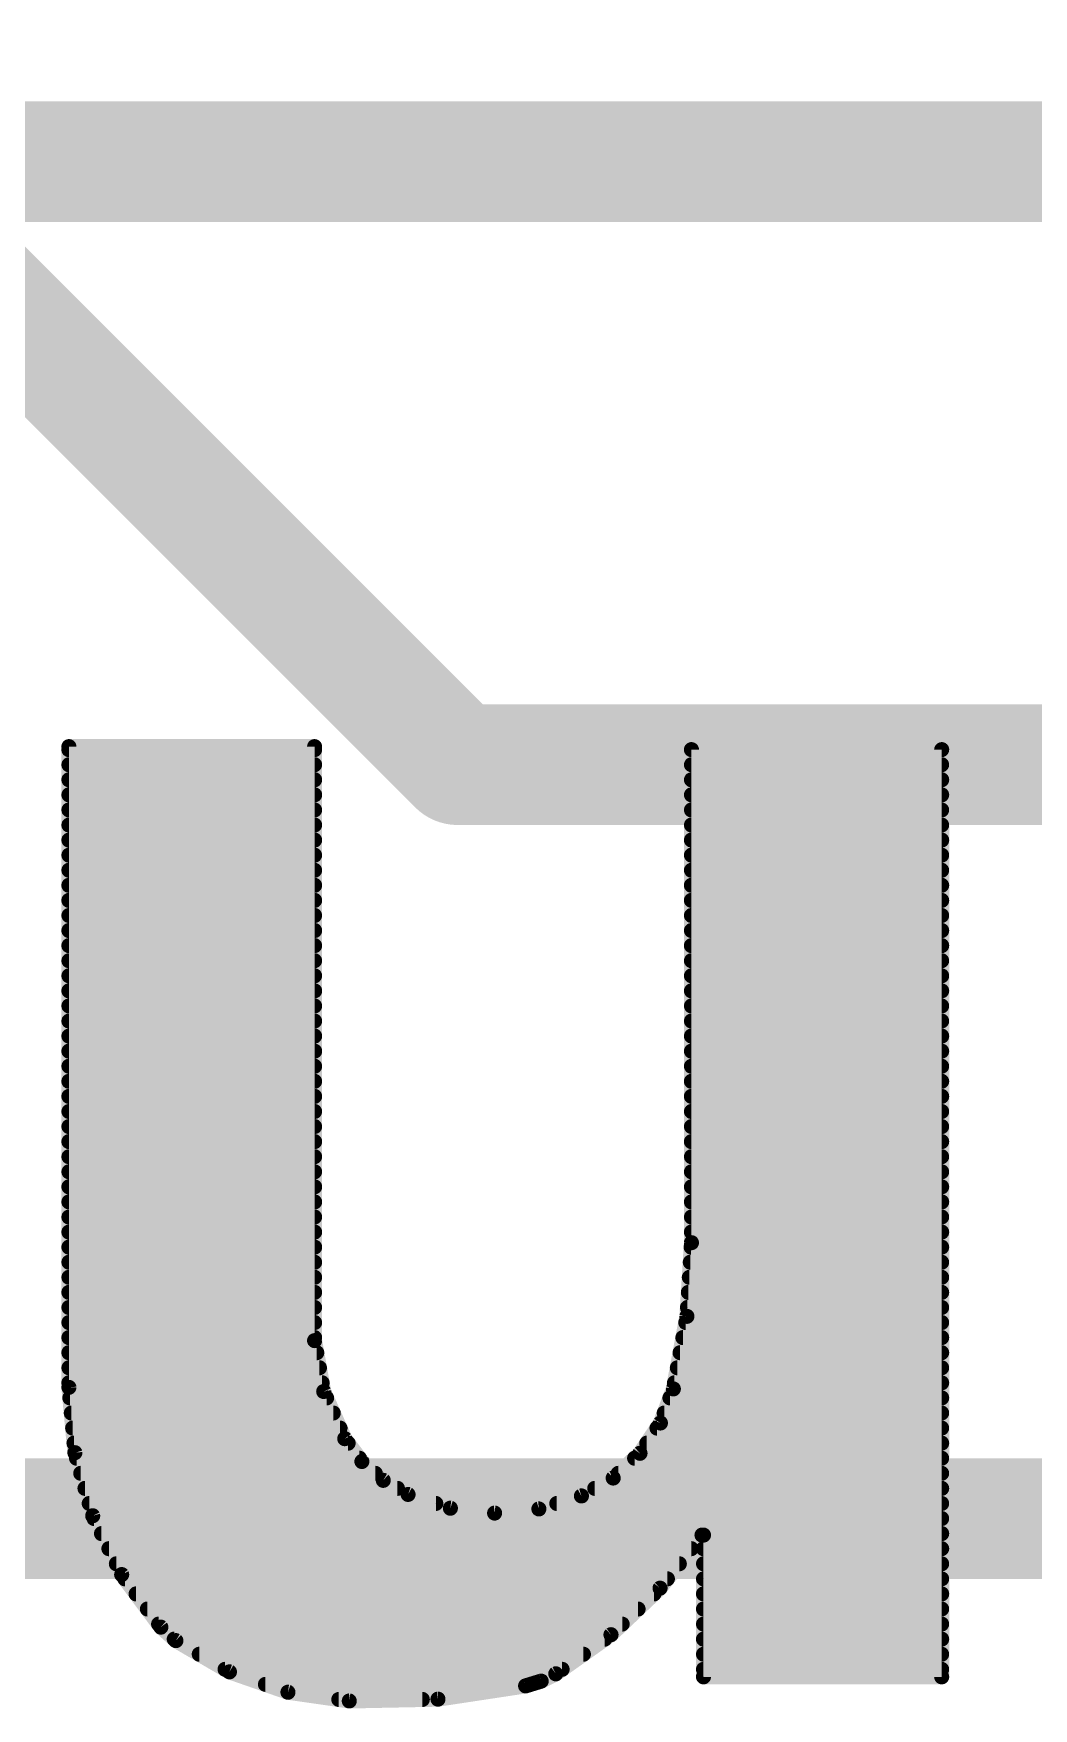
# Model space of a CAD drawing. Extents: x -25 to 82, y -26 to 60.
# Drawn here: x 14.271 to 15.956, y 2.22 to 5.042 of the extents above; entities that cross this region are included whole.
import ezdxf

# ---------------------------------------------------------------- set-up
doc = ezdxf.new("R2010")
doc.units = 0
for name, color, linetype in [('1', 12, 'CONTINUOUS'), ('16', 132, 'CONTINUOUS'), ('21', 53, 'CONTINUOUS')]:
    doc.layers.add(name, color=color, linetype=linetype)

msp = doc.modelspace()

# ---------------------------------------------------------------- linework, layer by layer
at = {"layer": '1', "const_width": 0.2032}
for points in [[(14.986, 3.81), (4.826, 13.97)], [(20.32, 3.81), (14.986, 3.81)]]:
    msp.add_lwpolyline(points, dxfattribs=at)
at = {"layer": '1', "const_width": 0.1016}
for points in [[(14.986, 3.8608, 1), (14.986, 3.7592)], [(14.9501, 3.7741, 1), (15.0219, 3.8459)]]:
    msp.add_lwpolyline(points, format="xyb", dxfattribs=at)
at = {"layer": '16', "const_width": 0.2032}
for points in [[(9.779, 4.826), (23.876, 4.826)], [(33.02, 2.54), (10.16, 2.54)]]:
    msp.add_lwpolyline(points, dxfattribs=at)
at = {"layer": '21', "const_width": 0.0254}
for points in [[(14.3307, 3.8405), (14.3307, 2.761)], [(14.7447, 3.8405), (14.3307, 3.8405)], [(14.3307, 3.8354), (14.7447, 3.8354)], [(14.7447, 2.8397), (14.7447, 3.8405)], [(15.8013, 3.8354), (15.3797, 3.8354)], [(15.3797, 3.8354), (15.3797, 3.0048)], [(15.8013, 2.2733), (15.8013, 3.8354)], [(14.3307, 3.81), (14.7447, 3.81)], [(15.3797, 3.81), (15.8013, 3.81)], [(14.3307, 3.7846), (14.7447, 3.7846)], [(15.3797, 3.7846), (15.8013, 3.7846)], [(14.3307, 3.7592), (14.7447, 3.7592)], [(15.3797, 3.7592), (15.8013, 3.7592)], [(14.3307, 3.7338), (14.7447, 3.7338)], [(15.3797, 3.7338), (15.8013, 3.7338)], [(14.3307, 3.7084), (14.7447, 3.7084)], [(15.3797, 3.7084), (15.8013, 3.7084)], [(14.3307, 3.683), (14.7447, 3.683)], [(14.3307, 3.6576), (14.7447, 3.6576)], [(15.3797, 3.683), (15.8013, 3.683)], [(15.3797, 3.6576), (15.8013, 3.6576)], [(14.3307, 3.6322), (14.7447, 3.6322)], [(15.3797, 3.6322), (15.8013, 3.6322)], [(14.3307, 3.6068), (14.7447, 3.6068)], [(15.3797, 3.6068), (15.8013, 3.6068)], [(14.3307, 3.5814), (14.7447, 3.5814)], [(15.3797, 3.5814), (15.8013, 3.5814)], [(14.3307, 3.556), (14.7447, 3.556)], [(15.3797, 3.556), (15.8013, 3.556)], [(14.3307, 3.5306), (14.7447, 3.5306)], [(15.3797, 3.5306), (15.8013, 3.5306)], [(14.3307, 3.5052), (14.7447, 3.5052)], [(15.3797, 3.5052), (15.8013, 3.5052)], [(14.3307, 3.4798), (14.7447, 3.4798)], [(15.3797, 3.4798), (15.8013, 3.4798)], [(14.3307, 3.4544), (14.7447, 3.4544)], [(15.3797, 3.4544), (15.8013, 3.4544)], [(14.3307, 3.429), (14.7447, 3.429)], [(14.3307, 3.4036), (14.7447, 3.4036)], [(15.3797, 3.429), (15.8013, 3.429)], [(15.3797, 3.4036), (15.8013, 3.4036)], [(14.3307, 3.3782), (14.7447, 3.3782)], [(15.3797, 3.3782), (15.8013, 3.3782)], [(14.3307, 3.3528), (14.7447, 3.3528)], [(15.3797, 3.3528), (15.8013, 3.3528)], [(14.3307, 3.3274), (14.7447, 3.3274)], [(15.3797, 3.3274), (15.8013, 3.3274)], [(14.3307, 3.302), (14.7447, 3.302)], [(15.3797, 3.302), (15.8013, 3.302)], [(14.3307, 3.2766), (14.7447, 3.2766)], [(15.3797, 3.2766), (15.8013, 3.2766)], [(14.3307, 3.2512), (14.7447, 3.2512)], [(15.3797, 3.2512), (15.8013, 3.2512)], [(14.3307, 3.2258), (14.7447, 3.2258)], [(15.3797, 3.2258), (15.8013, 3.2258)], [(14.3307, 3.2004), (14.7447, 3.2004)], [(15.3797, 3.2004), (15.8013, 3.2004)], [(14.3307, 3.175), (14.7447, 3.175)], [(14.3307, 3.1496), (14.7447, 3.1496)], [(15.3797, 3.175), (15.8013, 3.175)], [(15.3797, 3.1496), (15.8013, 3.1496)], [(14.3307, 3.1242), (14.7447, 3.1242)], [(15.3797, 3.1242), (15.8013, 3.1242)], [(14.3307, 3.0988), (14.7447, 3.0988)], [(15.3797, 3.0988), (15.8013, 3.0988)], [(14.3307, 3.0734), (14.7447, 3.0734)], [(15.3797, 3.0734), (15.8013, 3.0734)], [(14.3307, 3.048), (14.7447, 3.048)], [(15.3797, 3.048), (15.8013, 3.048)], [(14.3307, 3.0226), (14.7447, 3.0226)], [(15.3797, 3.0226), (15.8013, 3.0226)], [(14.3307, 2.9972), (14.7447, 2.9972)], [(15.3797, 3.0048), (15.372, 2.8807)], [(15.3792, 2.9972), (15.8013, 2.9972)], [(14.3307, 2.9718), (14.7447, 2.9718)], [(15.3777, 2.9718), (15.8013, 2.9718)], [(14.3307, 2.9464), (14.7447, 2.9464)], [(15.3761, 2.9464), (15.8013, 2.9464)], [(14.3307, 2.921), (14.7447, 2.921)], [(14.3307, 2.8956), (14.7447, 2.8956)], [(15.373, 2.8956), (15.8013, 2.8956)], [(15.3745, 2.921), (15.8013, 2.921)], [(14.3307, 2.8702), (14.7447, 2.8702)], [(15.372, 2.8807), (15.3492, 2.7584)], [(15.3701, 2.8702), (15.8013, 2.8702)], [(14.3307, 2.8448), (14.7447, 2.8448)], [(14.76, 2.754), (14.7447, 2.8397)], [(15.3653, 2.8448), (15.8013, 2.8448)], [(14.3307, 2.8194), (14.7483, 2.8194)], [(15.3606, 2.8194), (15.8013, 2.8194)], [(14.3307, 2.794), (14.7529, 2.794)], [(15.3559, 2.794), (15.8013, 2.794)], [(14.3307, 2.7686), (14.7574, 2.7686)], [(14.3307, 2.761), (14.3408, 2.651)], [(14.7955, 2.6746), (14.76, 2.754)], [(15.3492, 2.7584), (15.3274, 2.7009)], [(15.3511, 2.7686), (15.8013, 2.7686)], [(14.3323, 2.7432), (14.7649, 2.7432)], [(15.3434, 2.7432), (15.8013, 2.7432)], [(14.3347, 2.7178), (14.7762, 2.7178)], [(15.3274, 2.7009), (15.293, 2.65)], [(15.3338, 2.7178), (15.8013, 2.7178)], [(14.337, 2.6924), (14.7876, 2.6924)], [(14.8244, 2.6362), (14.7955, 2.6746)], [(15.3216, 2.6924), (15.8013, 2.6924)], [(14.3393, 2.667), (14.8012, 2.667)], [(14.3408, 2.651), (14.3708, 2.5447)], [(14.3435, 2.6416), (14.8203, 2.6416)], [(15.293, 2.65), (15.2478, 2.6083)], [(15.2839, 2.6416), (15.8013, 2.6416)], [(15.3045, 2.667), (15.8013, 2.667)], [(14.3506, 2.6162), (14.847, 2.6162)], [(14.8604, 2.6044), (14.8244, 2.6362)], [(15.2564, 2.6162), (15.8013, 2.6162)], [(14.3578, 2.5908), (14.8843, 2.5908)], [(14.9022, 2.5806), (14.8604, 2.6044)], [(15.2478, 2.6083), (15.1943, 2.5781)], [(15.2168, 2.5908), (15.8013, 2.5908)], [(14.3649, 2.5654), (14.949, 2.5654)], [(14.9735, 2.5575), (14.9022, 2.5806)], [(15.048, 2.5492), (14.9735, 2.5575)], [(15.1226, 2.5562), (15.048, 2.5492)], [(15.1943, 2.5781), (15.1226, 2.5562)], [(15.1528, 2.5654), (15.8013, 2.5654)], [(14.3708, 2.5447), (14.4196, 2.4456)], [(14.3731, 2.54), (15.8013, 2.54)], [(14.3856, 2.5146), (15.8013, 2.5146)], [(15.3268, 2.4227), (15.3975, 2.5121)], [(15.3975, 2.5121), (15.4, 2.5121)], [(15.4, 2.5121), (15.4, 2.2733)], [(14.3981, 2.4892), (15.3794, 2.4892)], [(15.4, 2.4892), (15.8013, 2.4892)], [(14.4106, 2.4638), (15.3593, 2.4638)], [(14.4196, 2.4456), (14.4856, 2.3571)], [(15.4, 2.4638), (15.8013, 2.4638)], [(14.425, 2.4384), (15.3392, 2.4384)], [(15.2441, 2.3443), (15.3268, 2.4227)], [(15.4, 2.4384), (15.8013, 2.4384)], [(14.4439, 2.413), (15.3165, 2.413)], [(14.4629, 2.3876), (15.2898, 2.3876)], [(15.4, 2.413), (15.8013, 2.413)], [(15.4, 2.3876), (15.8013, 2.3876)], [(14.4818, 2.3622), (15.263, 2.3622)], [(15.4, 2.3622), (15.8013, 2.3622)], [(14.4856, 2.3571), (14.511, 2.3343)], [(14.5082, 2.3368), (15.2335, 2.3368)], [(14.511, 2.3343), (14.6012, 2.2817)], [(15.1511, 2.2784), (15.2441, 2.3443)], [(15.4, 2.3368), (15.8013, 2.3368)], [(14.5503, 2.3114), (15.1977, 2.3114)], [(15.4, 2.3114), (15.8013, 2.3114)], [(14.5938, 2.286), (15.1618, 2.286)], [(14.6012, 2.2817), (14.6998, 2.2474)], [(15.1265, 2.2661), (15.1511, 2.2784)], [(15.4, 2.286), (15.8013, 2.286)], [(15.4, 2.2733), (15.8013, 2.2733)], [(14.6619, 2.2606), (15.1085, 2.2606)], [(14.6998, 2.2474), (14.8031, 2.2327)], [(14.9525, 2.2357), (15.1003, 2.2581)], [(15.1003, 2.2581), (15.1265, 2.2661)], [(14.7855, 2.2352), (14.9262, 2.2352)], [(14.8031, 2.2327), (14.9525, 2.2357)]]:
    msp.add_lwpolyline(points, dxfattribs=at)
at = {"layer": '21', "const_width": 0.0127}
for points in [[(14.3307, 3.8418, 1), (14.3307, 3.8291)], [(14.337, 3.8405, 1), (14.3244, 3.8405)], [(14.3307, 3.8468, 1), (14.3307, 3.8342)], [(14.751, 3.8405, 1), (14.7384, 3.8405)], [(14.7447, 3.8342, 1), (14.7447, 3.8468)], [(14.7447, 3.8291, 1), (14.7447, 3.8418)], [(15.3797, 3.8418, 1), (15.3797, 3.8291)], [(15.3861, 3.8354, 1), (15.3734, 3.8354)], [(15.8077, 3.8354, 1), (15.795, 3.8354)], [(15.8013, 3.8291, 1), (15.8013, 3.8418)], [(14.3307, 3.8163, 1), (14.3307, 3.8037)], [(14.7447, 3.8037, 1), (14.7447, 3.8163)], [(15.3797, 3.8163, 1), (15.3797, 3.8037)], [(15.8013, 3.8037, 1), (15.8013, 3.8163)], [(14.3307, 3.791, 1), (14.3307, 3.7783)], [(14.7447, 3.7783, 1), (14.7447, 3.791)], [(15.3797, 3.791, 1), (15.3797, 3.7783)], [(15.8013, 3.7783, 1), (15.8013, 3.791)], [(14.3307, 3.7656, 1), (14.3307, 3.7529)], [(14.7447, 3.7529, 1), (14.7447, 3.7656)], [(15.3797, 3.7656, 1), (15.3797, 3.7529)], [(15.8013, 3.7529, 1), (15.8013, 3.7656)], [(14.3307, 3.7401, 1), (14.3307, 3.7275)], [(14.7447, 3.7275, 1), (14.7447, 3.7401)], [(15.3797, 3.7401, 1), (15.3797, 3.7275)], [(15.8013, 3.7275, 1), (15.8013, 3.7401)], [(14.3307, 3.7147, 1), (14.3307, 3.7021)], [(14.7447, 3.7021, 1), (14.7447, 3.7147)], [(15.3797, 3.7147, 1), (15.3797, 3.7021)], [(15.8013, 3.7021, 1), (15.8013, 3.7147)], [(14.3307, 3.6894, 1), (14.3307, 3.6767)], [(14.3307, 3.6639, 1), (14.3307, 3.6513)], [(14.7447, 3.6767, 1), (14.7447, 3.6894)], [(14.7447, 3.6513, 1), (14.7447, 3.6639)], [(15.3797, 3.6894, 1), (15.3797, 3.6767)], [(15.3797, 3.6639, 1), (15.3797, 3.6513)], [(15.8013, 3.6767, 1), (15.8013, 3.6894)], [(15.8013, 3.6513, 1), (15.8013, 3.6639)], [(14.3307, 3.6385, 1), (14.3307, 3.6259)], [(14.7447, 3.6259, 1), (14.7447, 3.6385)], [(15.3797, 3.6385, 1), (15.3797, 3.6259)], [(15.8013, 3.6259, 1), (15.8013, 3.6385)], [(14.3307, 3.6132, 1), (14.3307, 3.6005)], [(14.7447, 3.6005, 1), (14.7447, 3.6132)], [(15.3797, 3.6132, 1), (15.3797, 3.6005)], [(15.8013, 3.6005, 1), (15.8013, 3.6132)], [(14.3307, 3.5878, 1), (14.3307, 3.5751)], [(14.7447, 3.5751, 1), (14.7447, 3.5878)], [(15.3797, 3.5878, 1), (15.3797, 3.5751)], [(15.8013, 3.5751, 1), (15.8013, 3.5878)], [(14.3307, 3.5623, 1), (14.3307, 3.5497)], [(14.7447, 3.5497, 1), (14.7447, 3.5623)], [(15.3797, 3.5623, 1), (15.3797, 3.5497)], [(15.8013, 3.5497, 1), (15.8013, 3.5623)], [(14.3307, 3.537, 1), (14.3307, 3.5243)], [(14.7447, 3.5243, 1), (14.7447, 3.537)], [(15.3797, 3.537, 1), (15.3797, 3.5243)], [(15.8013, 3.5243, 1), (15.8013, 3.537)], [(14.3307, 3.5116, 1), (14.3307, 3.4989)], [(14.7447, 3.4989, 1), (14.7447, 3.5116)], [(15.3797, 3.5116, 1), (15.3797, 3.4989)], [(15.8013, 3.4989, 1), (15.8013, 3.5116)], [(14.3307, 3.4861, 1), (14.3307, 3.4735)], [(14.7447, 3.4735, 1), (14.7447, 3.4861)], [(15.3797, 3.4861, 1), (15.3797, 3.4735)], [(15.8013, 3.4735, 1), (15.8013, 3.4861)], [(14.3307, 3.4607, 1), (14.3307, 3.4481)], [(14.7447, 3.4481, 1), (14.7447, 3.4607)], [(15.3797, 3.4607, 1), (15.3797, 3.4481)], [(15.8013, 3.4481, 1), (15.8013, 3.4607)], [(14.3307, 3.4354, 1), (14.3307, 3.4227)], [(14.3307, 3.4099, 1), (14.3307, 3.3973)], [(14.7447, 3.4227, 1), (14.7447, 3.4354)], [(14.7447, 3.3973, 1), (14.7447, 3.4099)], [(15.3797, 3.4354, 1), (15.3797, 3.4227)], [(15.3797, 3.4099, 1), (15.3797, 3.3973)], [(15.8013, 3.4227, 1), (15.8013, 3.4354)], [(15.8013, 3.3973, 1), (15.8013, 3.4099)], [(14.3307, 3.3845, 1), (14.3307, 3.3719)], [(14.7447, 3.3719, 1), (14.7447, 3.3845)], [(15.3797, 3.3845, 1), (15.3797, 3.3719)], [(15.8013, 3.3719, 1), (15.8013, 3.3845)], [(14.3307, 3.3592, 1), (14.3307, 3.3465)], [(14.7447, 3.3465, 1), (14.7447, 3.3592)], [(15.3797, 3.3592, 1), (15.3797, 3.3465)], [(15.8013, 3.3465, 1), (15.8013, 3.3592)], [(14.3307, 3.3338, 1), (14.3307, 3.3211)], [(14.7447, 3.3211, 1), (14.7447, 3.3338)], [(15.3797, 3.3338, 1), (15.3797, 3.3211)], [(15.8013, 3.3211, 1), (15.8013, 3.3338)], [(14.3307, 3.3083, 1), (14.3307, 3.2957)], [(14.7447, 3.2957, 1), (14.7447, 3.3083)], [(15.3797, 3.3083, 1), (15.3797, 3.2957)], [(15.8013, 3.2957, 1), (15.8013, 3.3083)], [(14.3307, 3.283, 1), (14.3307, 3.2703)], [(14.7447, 3.2703, 1), (14.7447, 3.283)], [(15.3797, 3.283, 1), (15.3797, 3.2703)], [(15.8013, 3.2703, 1), (15.8013, 3.283)], [(14.3307, 3.2576, 1), (14.3307, 3.2449)], [(14.7447, 3.2449, 1), (14.7447, 3.2576)], [(15.3797, 3.2576, 1), (15.3797, 3.2449)], [(15.8013, 3.2449, 1), (15.8013, 3.2576)], [(14.3307, 3.2321, 1), (14.3307, 3.2195)], [(14.7447, 3.2195, 1), (14.7447, 3.2321)], [(15.3797, 3.2321, 1), (15.3797, 3.2195)], [(15.8013, 3.2195, 1), (15.8013, 3.2321)], [(14.3307, 3.2067, 1), (14.3307, 3.1941)], [(14.7447, 3.1941, 1), (14.7447, 3.2067)], [(15.3797, 3.2067, 1), (15.3797, 3.1941)], [(15.8013, 3.1941, 1), (15.8013, 3.2067)], [(14.3307, 3.1814, 1), (14.3307, 3.1687)], [(14.3307, 3.1559, 1), (14.3307, 3.1433)], [(14.7447, 3.1687, 1), (14.7447, 3.1814)], [(14.7447, 3.1433, 1), (14.7447, 3.1559)], [(15.3797, 3.1814, 1), (15.3797, 3.1687)], [(15.3797, 3.1559, 1), (15.3797, 3.1433)], [(15.8013, 3.1687, 1), (15.8013, 3.1814)], [(15.8013, 3.1433, 1), (15.8013, 3.1559)], [(14.3307, 3.1305, 1), (14.3307, 3.1179)], [(14.7447, 3.1179, 1), (14.7447, 3.1305)], [(15.3797, 3.1305, 1), (15.3797, 3.1179)], [(15.8013, 3.1179, 1), (15.8013, 3.1305)], [(14.3307, 3.1052, 1), (14.3307, 3.0925)], [(14.7447, 3.0925, 1), (14.7447, 3.1052)], [(15.3797, 3.1052, 1), (15.3797, 3.0925)], [(15.8013, 3.0925, 1), (15.8013, 3.1052)], [(14.3307, 3.0798, 1), (14.3307, 3.0671)], [(14.7447, 3.0671, 1), (14.7447, 3.0798)], [(15.3797, 3.0798, 1), (15.3797, 3.0671)], [(15.8013, 3.0671, 1), (15.8013, 3.0798)], [(14.3307, 3.0543, 1), (14.3307, 3.0417)], [(14.7447, 3.0417, 1), (14.7447, 3.0543)], [(15.3797, 3.0543, 1), (15.3797, 3.0417)], [(15.8013, 3.0417, 1), (15.8013, 3.0543)], [(14.3307, 3.029, 1), (14.3307, 3.0163)], [(14.7447, 3.0163, 1), (14.7447, 3.029)], [(15.3797, 3.029, 1), (15.3797, 3.0163)], [(15.8013, 3.0163, 1), (15.8013, 3.029)], [(14.3307, 3.0036, 1), (14.3307, 2.9909)], [(14.7447, 2.9909, 1), (14.7447, 3.0036)], [(15.3792, 3.0036, 1), (15.3792, 2.9909)], [(15.386, 3.0044, 1), (15.3734, 3.0052)], [(15.3734, 3.0048, 1), (15.3861, 3.0048)], [(15.8013, 2.9909, 1), (15.8013, 3.0036)], [(14.3307, 2.9781, 1), (14.3307, 2.9655)], [(14.7447, 2.9655, 1), (14.7447, 2.9781)], [(15.3777, 2.9781, 1), (15.3777, 2.9655)], [(15.8013, 2.9655, 1), (15.8013, 2.9781)], [(14.3307, 2.9527, 1), (14.3307, 2.9401)], [(14.7447, 2.9401, 1), (14.7447, 2.9527)], [(15.3761, 2.9527, 1), (15.3761, 2.9401)], [(15.8013, 2.9401, 1), (15.8013, 2.9527)], [(14.3307, 2.9274, 1), (14.3307, 2.9147)], [(14.3307, 2.9019, 1), (14.3307, 2.8893)], [(14.7447, 2.9147, 1), (14.7447, 2.9274)], [(14.7447, 2.8893, 1), (14.7447, 2.9019)], [(15.373, 2.9019, 1), (15.373, 2.8893)], [(15.3745, 2.9274, 1), (15.3745, 2.9147)], [(15.8013, 2.9147, 1), (15.8013, 2.9274)], [(15.8013, 2.8893, 1), (15.8013, 2.9019)], [(14.3307, 2.8765, 1), (14.3307, 2.8639)], [(14.7447, 2.8639, 1), (14.7447, 2.8765)], [(15.3701, 2.8765, 1), (15.3701, 2.8639)], [(15.3657, 2.8811, 1), (15.3784, 2.8803)], [(15.3783, 2.8795, 1), (15.3658, 2.8818)], [(15.8013, 2.8639, 1), (15.8013, 2.8765)], [(14.3307, 2.8512, 1), (14.3307, 2.8385)], [(14.751, 2.8408, 1), (14.7384, 2.8386)], [(14.7447, 2.8385, 1), (14.7447, 2.8512)], [(15.3653, 2.8512, 1), (15.3653, 2.8385)], [(15.8013, 2.8385, 1), (15.8013, 2.8512)], [(14.3307, 2.8258, 1), (14.3307, 2.8131)], [(14.7384, 2.8397, 1), (14.751, 2.8397)], [(14.7483, 2.8131, 1), (14.7483, 2.8258)], [(15.3606, 2.8258, 1), (15.3606, 2.8131)], [(15.8013, 2.8131, 1), (15.8013, 2.8258)], [(14.3307, 2.8003, 1), (14.3307, 2.7877)], [(14.7529, 2.7877, 1), (14.7529, 2.8003)], [(15.3559, 2.8003, 1), (15.3559, 2.7877)], [(15.8013, 2.7877, 1), (15.8013, 2.8003)], [(14.3307, 2.775, 1), (14.3307, 2.7623)], [(14.337, 2.7616, 1), (14.3244, 2.7604)], [(14.3244, 2.761, 1), (14.337, 2.761)], [(14.7658, 2.7566, 1), (14.7542, 2.7515)], [(14.7574, 2.7623, 1), (14.7574, 2.775)], [(15.343, 2.7596, 1), (15.3554, 2.7572)], [(15.3551, 2.7561, 1), (15.3433, 2.7607)], [(15.3511, 2.775, 1), (15.3511, 2.7623)], [(15.8013, 2.7623, 1), (15.8013, 2.775)], [(14.3323, 2.7496, 1), (14.3323, 2.7369)], [(14.7538, 2.7529, 1), (14.7663, 2.7552)], [(14.7649, 2.7369, 1), (14.7649, 2.7496)], [(15.3434, 2.7496, 1), (15.3434, 2.7369)], [(15.8013, 2.7369, 1), (15.8013, 2.7496)], [(14.3347, 2.7241, 1), (14.3347, 2.7115)], [(14.7762, 2.7115, 1), (14.7762, 2.7241)], [(15.3215, 2.7032, 1), (15.3333, 2.6987)], [(15.3327, 2.6974, 1), (15.3221, 2.7045)], [(15.3338, 2.7241, 1), (15.3338, 2.7115)], [(15.8013, 2.7115, 1), (15.8013, 2.7241)], [(14.337, 2.6987, 1), (14.337, 2.6861)], [(14.7876, 2.6861, 1), (14.7876, 2.6987)], [(14.8006, 2.6784, 1), (14.7904, 2.6708)], [(14.7897, 2.672, 1), (14.8013, 2.6772)], [(15.3216, 2.6987, 1), (15.3216, 2.6861)], [(15.8013, 2.6861, 1), (15.8013, 2.6987)], [(14.3393, 2.6734, 1), (14.3393, 2.6607)], [(14.3469, 2.6527, 1), (14.3347, 2.6493)], [(14.3345, 2.6504, 1), (14.3471, 2.6516)], [(14.3435, 2.6479, 1), (14.3435, 2.6353)], [(14.8012, 2.6607, 1), (14.8012, 2.6734)], [(14.8203, 2.6353, 1), (14.8203, 2.6479)], [(15.2839, 2.6479, 1), (15.2839, 2.6353)], [(15.2877, 2.6535, 1), (15.2983, 2.6464)], [(15.2973, 2.6453, 1), (15.2887, 2.6547)], [(15.3045, 2.6734, 1), (15.3045, 2.6607)], [(15.8013, 2.6607, 1), (15.8013, 2.6734)], [(15.8013, 2.6353, 1), (15.8013, 2.6479)], [(14.3506, 2.6225, 1), (14.3506, 2.6099)], [(14.8286, 2.6409, 1), (14.8202, 2.6314)], [(14.8193, 2.6323, 1), (14.8294, 2.64)], [(14.847, 2.6099, 1), (14.847, 2.6225)], [(15.2564, 2.6225, 1), (15.2564, 2.6099)], [(15.8013, 2.6099, 1), (15.8013, 2.6225)], [(14.3578, 2.5972, 1), (14.3578, 2.5845)], [(14.8636, 2.6099, 1), (14.8573, 2.5989)], [(14.8562, 2.5996, 1), (14.8646, 2.6091)], [(14.8843, 2.5845, 1), (14.8843, 2.5972)], [(15.2168, 2.5972, 1), (15.2168, 2.5845)], [(15.2435, 2.613, 1), (15.2521, 2.6036)], [(15.251, 2.6028, 1), (15.2447, 2.6138)], [(15.8013, 2.5845, 1), (15.8013, 2.5972)], [(14.3649, 2.5717, 1), (14.3649, 2.5591)], [(14.9042, 2.5866, 1), (14.9002, 2.5746)], [(14.8991, 2.5751, 1), (14.9053, 2.5861)], [(14.949, 2.5591, 1), (14.949, 2.5717)], [(14.9742, 2.5638, 1), (14.9728, 2.5511)], [(14.9715, 2.5514, 1), (14.9755, 2.5635)], [(15.1208, 2.5623, 1), (15.1245, 2.5501)], [(15.1232, 2.5499, 1), (15.122, 2.5625)], [(15.1528, 2.5717, 1), (15.1528, 2.5591)], [(15.1912, 2.5836, 1), (15.1974, 2.5726)], [(15.1962, 2.572, 1), (15.1924, 2.5842)], [(15.8013, 2.5591, 1), (15.8013, 2.5717)], [(14.3765, 2.5475, 1), (14.3651, 2.5419)], [(14.3646, 2.543, 1), (14.3769, 2.5464)], [(14.3731, 2.5463, 1), (14.3731, 2.5337)], [(15.0474, 2.5555, 1), (15.0486, 2.5429)], [(15.0473, 2.5429, 1), (15.0487, 2.5555)], [(15.8013, 2.5337, 1), (15.8013, 2.5463)], [(14.3856, 2.521, 1), (14.3856, 2.5083)], [(15.3975, 2.5185, 1), (15.3975, 2.5058)], [(15.4025, 2.5082, 1), (15.3925, 2.516)], [(15.4063, 2.5121, 1), (15.3937, 2.5121)], [(15.4, 2.5058, 1), (15.4, 2.5185)], [(15.8013, 2.5083, 1), (15.8013, 2.521)], [(14.3981, 2.4956, 1), (14.3981, 2.4829)], [(15.3794, 2.4829, 1), (15.3794, 2.4956)], [(15.4, 2.4956, 1), (15.4, 2.4829)], [(15.8013, 2.4829, 1), (15.8013, 2.4956)], [(14.4106, 2.4701, 1), (14.4106, 2.4575)], [(14.4247, 2.4494, 1), (14.4145, 2.4418)], [(15.3593, 2.4575, 1), (15.3593, 2.4701)], [(15.4, 2.4701, 1), (15.4, 2.4575)], [(15.8013, 2.4575, 1), (15.8013, 2.4701)], [(14.4139, 2.4428, 1), (14.4253, 2.4484)], [(14.425, 2.4447, 1), (14.425, 2.4321)], [(15.3218, 2.4267, 1), (15.3318, 2.4188)], [(15.3312, 2.4181, 1), (15.3224, 2.4273)], [(15.3392, 2.4321, 1), (15.3392, 2.4447)], [(15.4, 2.4447, 1), (15.4, 2.4321)], [(15.8013, 2.4321, 1), (15.8013, 2.4447)], [(14.4439, 2.4194, 1), (14.4439, 2.4067)], [(14.4629, 2.3939, 1), (14.4629, 2.3813)], [(15.2898, 2.3813, 1), (15.2898, 2.3939)], [(15.3165, 2.4067, 1), (15.3165, 2.4194)], [(15.4, 2.4194, 1), (15.4, 2.4067)], [(15.4, 2.3939, 1), (15.4, 2.3813)], [(15.8013, 2.4067, 1), (15.8013, 2.4194)], [(15.8013, 2.3813, 1), (15.8013, 2.3939)], [(14.4818, 2.3685, 1), (14.4818, 2.3559)], [(15.263, 2.3559, 1), (15.263, 2.3685)], [(15.4, 2.3685, 1), (15.4, 2.3559)], [(15.8013, 2.3559, 1), (15.8013, 2.3685)], [(14.4898, 2.3618, 1), (14.4814, 2.3524)], [(14.4805, 2.3533, 1), (14.4907, 2.3609)], [(14.5082, 2.3432, 1), (14.5082, 2.3305)], [(14.5142, 2.3398, 1), (14.5078, 2.3288)], [(14.5068, 2.3296, 1), (14.5152, 2.339)], [(15.2335, 2.3305, 1), (15.2335, 2.3432)], [(15.2397, 2.3489, 1), (15.2485, 2.3397)], [(15.2478, 2.3391, 1), (15.2404, 2.3495)], [(15.4, 2.3432, 1), (15.4, 2.3305)], [(15.8013, 2.3305, 1), (15.8013, 2.3432)], [(14.5503, 2.3177, 1), (14.5503, 2.3051)], [(15.1977, 2.3051, 1), (15.1977, 2.3177)], [(15.4, 2.3177, 1), (15.4, 2.3051)], [(15.8013, 2.3051, 1), (15.8013, 2.3177)], [(14.5938, 2.2923, 1), (14.5938, 2.2797)], [(14.6033, 2.2877, 1), (14.5991, 2.2757)], [(14.598, 2.2762, 1), (14.6044, 2.2872)], [(15.1474, 2.2836, 1), (15.1548, 2.2732)], [(15.1539, 2.2727, 1), (15.1483, 2.2841)], [(15.1618, 2.2797, 1), (15.1618, 2.2923)], [(15.4, 2.2797, 1), (15.4, 2.267)], [(15.4, 2.2923, 1), (15.4, 2.2797)], [(15.8013, 2.2797, 1), (15.8013, 2.2923)], [(15.8013, 2.267, 1), (15.8013, 2.2797)], [(14.6619, 2.267, 1), (14.6619, 2.2543)], [(14.7007, 2.2537, 1), (14.6989, 2.2411)], [(14.6977, 2.2414, 1), (14.7018, 2.2534)], [(15.0984, 2.2642, 1), (15.1022, 2.252)], [(15.1013, 2.2518, 1), (15.0993, 2.2644)], [(15.1085, 2.2543, 1), (15.1085, 2.267)], [(15.1237, 2.2718, 1), (15.1294, 2.2605)], [(15.1284, 2.2601, 1), (15.1247, 2.2722)], [(15.3937, 2.2733, 1), (15.4063, 2.2733)], [(15.795, 2.2733, 1), (15.8077, 2.2733)], [(14.7855, 2.2416, 1), (14.7855, 2.2289)], [(14.803, 2.239, 1), (14.8032, 2.2264)], [(14.8022, 2.2264, 1), (14.804, 2.239)], [(14.9262, 2.2289, 1), (14.9262, 2.2416)], [(14.9516, 2.242, 1), (14.9535, 2.2295)], [(14.9527, 2.2294, 1), (14.9524, 2.2421)]]:
    msp.add_lwpolyline(points, format="xyb", dxfattribs=at)

doc.saveas('drawing.dxf')
